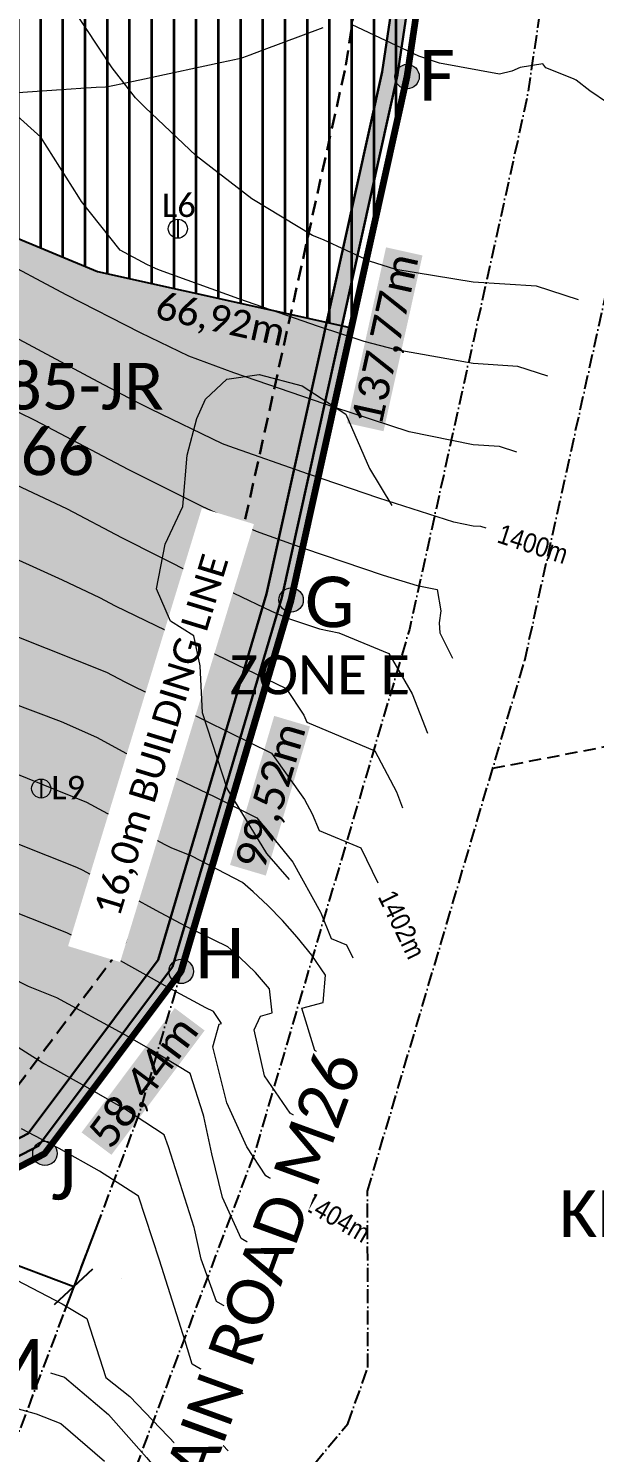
# Model space of a CAD drawing. Header units: metres. Extents: x 5688 to 19740, y -52 to 3406.
# Drawn here: x 8992.3 to 9137.8, y 2097.8 to 2463.7 of the extents above; entities that cross this region are included whole.
import ezdxf
from ezdxf.enums import TextEntityAlignment as Align

# ---------------------------------------------------------------- set-up
doc = ezdxf.new("R2010")
doc.units = ezdxf.units.M
for name, pattern in [('ACAD_ISO03W100', [30, 12, -18]), ('ACAD_ISO10W100', [18, 12, -3, 0, -3]), ('DASHED', [19.05, 12.7, -6.35]), ('HIDDEN', [9.525, 6.35, -3.175])]:
    doc.linetypes.add(name, pattern=pattern)
for name, color, linetype in [('AFSTANDE', 7, 'Continuous'), ('BUILDING LINE', 30, 'Continuous'), ('CENTRELINES', 7, 'Continuous'), ('Contours', 7, 'Continuous'), ('DORP', 7, 'Continuous'), ('DORPNAAM', 7, 'Continuous'), ('ERFNO', 7, 'Continuous'), ('GEEN TOEGANG', 7, 'Continuous'), ('GEO', 140, 'Continuous'), ('LINES', 7, 'Continuous'), ('ONDERVERDELING', 7, 'Continuous'), ('PAD', 7, 'Continuous'), ('PWV_RESERVES', 7, 'Continuous'), ('SONERING', 7, 'Continuous'), ('STRAATNAME', 7, 'Continuous'), ('TP', 7, 'Continuous')]:
    doc.layers.add(name, color=color, linetype=linetype)
doc.layers.add('Sonering - Infrastructure', color=7, linetype='Continuous', true_color=0xe8d2b5)
doc.layers.add('Sonering - Special', color=7, linetype='Continuous', true_color=0xdbb88a)
doc.styles.add('CALIBRII', font='calibri.ttf')
doc.styles.add('MM-STANDARD', font='', dxfattribs={"height": 1})
doc.styles.add('Text_Style_1', font='calibri.ttf')
doc.styles.get('MM-STANDARD').set_extended_font_data('MM-STANDARD')
doc.dimstyles.new('$DIM_Caddie', dxfattribs={"dimtxt": 7, "dimasz": 1, "dimexe": 0, "dimexo": 0, "dimgap": 0, "dimtad": 0, "dimtoh": 1, "dimtxsty": 'Text_Style_1', "dimblk": 'OBLIQUE', "dimcen": 0, "dimse1": 1, "dimse2": 1, "dimsd1": 1, "dimsd2": 1, "dimclrd": 253, "dimclre": 253, "dimclrt": 256, "dimadec": 0, "dimazin": 0, "dimtfac": 1, "dimtmove": 0, "dimatfit": 3, "dimldrblk": 'OBLIQUE', "dimfxl": 0, "dimtfillclr": 2, "dimlwd": -3, "dimlwe": -1, "dimarcsym": 0})

# ---------------------------------------------------------------- blocks, each defined once
blk = doc.blocks.new('CONTOURS-CG')
at = {"layer": 'Contours', "color": 253, "lineweight": 9, "true_color": 0xa1a3a5}
for points, elevation in [([(32948.94, 1211.76), (32938.12, 1215.29), (32921.82, 1216.31), (32901.99, 1219.61), (32895.17, 1221.68), (32883.39, 1227.2), (32880.54, 1228.34), (32864.96, 1237.77), (32850.62, 1248.81), (32837.41, 1261.3), (32835.01, 1263.7), (32829.03, 1271.42), (32818.65, 1287.04)], 1398.5), ([(32956.41, 1262.38), (32951.81, 1265.5), (32948.34, 1268.23), (32947.63, 1268.59), (32940.5, 1271.38), (32939.73, 1272.4), (32933.9, 1271.47), (32931.77, 1270.51), (32928.64, 1269.77), (32913.22, 1272.63), (32907.86, 1274.41), (32890.69, 1282.42)], 1398), ([(32941.02, 1192.2), (32933.36, 1194.69), (32921.81, 1195.41), (32902.04, 1198.95), (32893.81, 1201.06), (32882.06, 1204.95), (32861.54, 1212.01), (32841.14, 1219.39), (32840.14, 1219.81), (32837.95, 1220.87), (32831.04, 1224.52), (32821.08, 1237.09), (32820.45, 1238.2), (32810.7, 1253.6), (32803.72, 1259.81)], 1399), ([(32925.17, 1153.07), (32923.83, 1153.51), (32921.8, 1153.63), (32916.88, 1154.63), (32897.54, 1160.83), (32879.48, 1166.99), (32859, 1174.15), (32857.39, 1174.82), (32838.92, 1183.65), (32834.67, 1185.8), (32824.09, 1191.39), (32805.07, 1201.61)], 1400), ([(32933.1, 1172.63), (32928.59, 1174.1), (32921.81, 1174.52), (32905.35, 1177.85), (32886.04, 1184.17), (32880.77, 1185.97), (32860.26, 1193.05), (32848.76, 1197.31), (32836.31, 1203.33), (32817.14, 1213.07), (32798.17, 1223.18)], 1399.5), ([(32801.19, 1165.67), (32817.43, 1158.1), (32831.39, 1150.72), (32850.6, 1141.07), (32869.99, 1131.79), (32874.63, 1129.83), (32876.89, 1129.03), (32882.32, 1127.23), (32887.31, 1126.25), (32887.31, 1126.25), (32900.14, 1120.88), (32906.12, 1110.55), (32910.1, 1100.46), (32910.1, 1100.45)], 1401), ([(32804.96, 1182.88), (32809.1, 1180.9), (32833.03, 1168.26), (32852.25, 1158.64), (32866.01, 1152.32), (32878.18, 1148.01), (32898.73, 1141.03), (32907.4, 1138.35), (32912.56, 1137.34), (32913.53, 1131.89), (32913.14, 1128.77), (32913.31, 1126.25), (32916.5, 1119.7)], 1400.5), ([(32804.53, 1125.23), (32827.55, 1116.13), (32827.56, 1116.13), (32832.22, 1113.61), (32835.14, 1112.19), (32847.66, 1106.27), (32869.98, 1095.29), (32878.48, 1083.38), (32880.47, 1079.69), (32882.2, 1075.45), (32892.91, 1070.97), (32897.3, 1061.96)], 1402), ([(32797.36, 1148.32), (32816.15, 1139.87), (32825.76, 1135.29), (32829.75, 1133.19), (32873.71, 1111.88), (32878.28, 1105.09), (32879.04, 1103.24), (32896.53, 1095.92), (32902.09, 1085.39), (32903.7, 1081.21), (32903.7, 1081.21)], 1401.5), ([(32878.85, 1000.44), (32878.85, 1000.44), (32874.81, 1002.78), (32868.19, 1012.38), (32865.49, 1024.18), (32867.18, 1027.71), (32870.18, 1028.54), (32869.5, 1034.71), (32865.89, 1038.91), (32861.83, 1042.81), (32858.77, 1045.49), (32847.84, 1050.8), (32840.32, 1054.87), (32821.52, 1065.15), (32819.91, 1065.91), (32819.91, 1065.91), (32790.06, 1077.7)], 1403.5), ([(32882.89, 1017.87), (32882.89, 1017.87), (32881.13, 1018.89), (32877.8, 1029.75), (32883.25, 1031.26), (32883.9, 1038.23), (32880.33, 1043.37), (32876.61, 1048.04), (32872.83, 1052.29), (32869.03, 1056.14), (32865.27, 1059.64), (32862.5, 1062.09), (32849.52, 1068.83), (32844.17, 1070.99), (32842.63, 1071.73), (32822.46, 1082.65), (32822.46, 1082.65), (32803.6, 1090.22)], 1403), ([(32796, 1110.85), (32815.89, 1103.39), (32825.01, 1099.39), (32825.01, 1099.39), (32837.43, 1092.67), (32839.65, 1091.59), (32855.39, 1084.08), (32866.24, 1078.69), (32875.43, 1067.25), (32882.58, 1054.43), (32882.65, 1054.3), (32885.35, 1047.66), (32889.29, 1046.02), (32890.9, 1042.71)], 1402.5), ([(32870.79, 965.56), (32870.79, 965.56), (32862.19, 970.55), (32857.35, 981.11), (32854.6, 992.31), (32852.58, 1001.93), (32852.39, 1002.53), (32849.04, 1012.97), (32838.9, 1019.18), (32831.83, 1023.21), (32814.8, 1032.43), (32807.48, 1035.32), (32789.09, 1044.71)], 1404.5), ([(32874.82, 983), (32874.82, 983), (32868.5, 986.66), (32863.62, 994.15), (32858.5, 1005.48), (32854.9, 1019.85), (32856.56, 1025.66), (32857.1, 1025.81), (32855.03, 1028.9), (32853.05, 1029.86), (32843.43, 1035.06), (32824.72, 1045.51), (32817.36, 1049.17), (32817.35, 1049.17), (32798.77, 1056.51)], 1404), ([(32862.72, 930.69), (32862.72, 930.69), (32849.56, 938.32), (32847.75, 944.24), (32841.2, 965.03), (32835.76, 981.5), (32825.71, 987.86), (32815.35, 993.69), (32814.37, 994.24), (32805.65, 998.78)], 1405.5), ([(32794.54, 965.05), (32816.18, 953.77), (32822.48, 950.03), (32827.36, 934.83), (32833.54, 930), (32847.29, 915.68), (32855.28, 906.87)], 1406.5), ([(32790.63, 930.75), (32809.5, 925.55), (32815.81, 923.03), (32827.02, 913.35)], 1407.5), ([(32866.76, 948.13), (32866.75, 948.13), (32855.87, 954.43), (32851.85, 965.25), (32850.18, 973.03), (32850.07, 973.38), (32843.5, 994.17), (32842.4, 997.23), (32832.44, 1003.75), (32822.11, 1009.63), (32813.46, 1014.47), (32811.2, 1015.64), (32811.2, 1015.64), (32802.24, 1021.27)], 1405), ([(32813.12, 936.05), (32816.76, 934.94), (32816.78, 934.93), (32828.08, 925.34), (32837.86, 914.31), (32847.36, 903.03), (32851.75, 897.71), (32851.76, 897.69)], 1407), ([(32848.09, 925.92), (32850.62, 923.94), (32850.68, 923.9), (32853.45, 921.73), (32858.85, 915.99)], 1406)]:
    blk.add_lwpolyline(points, dxfattribs=dict(at, elevation=elevation))
at = {"layer": 'Contours', "color": 253, "lineweight": 0, "true_color": 0xa1a3a5, "elevation": 1406}
blk.add_lwpolyline([(32831.45, 960.27), (32831.45, 960.27)], dxfattribs=at)
at = {"layer": 'Contours', "color": 253, "true_color": 0xa1a3a5, "style": 'MM-STANDARD', "width": 0.9}
for s, rotation, p in [('1400m', 341.9559, (32937.22, 1149.06, 1400.21)), ('1402m', 295.9859, (32903.5, 1051.26, 1402.79)), ('1404m', 329.9102, (32886.76, 976.07, 1405.84))]:
    blk.add_text(s, height=5, rotation=rotation, dxfattribs=at).set_placement(p, align=Align.MIDDLE)
blk = doc.blocks.new('Boreholes')
at = {"layer": 'TP', "color": 9, "linetype": 'Continuous', "ltscale": 0.08}
for p, q in [((37356.81, 1436.2), (37356.81, 1431.3)), ((37321.67, 1292.34), (37321.67, 1287.44))]:
    blk.add_line(p, q, dxfattribs=at)
at = {"layer": 'TP', "color": 9, "lineweight": 18}
for centre in [(37356.81, 1433.75), (37321.67, 1289.89)]:
    blk.add_ellipse(centre, major_axis=(0, 2.45), ratio=1, dxfattribs=at)
at = {"layer": 'TP', "color": 9, "style": 'CALIBRII'}
for s, p in [('L6', (37352.75, 1436.76)), ('L9', (37324.28, 1287.14))]:
    blk.add_text(s, height=6, dxfattribs=at).set_placement(p)
blk = doc.blocks.new('*D147')
at = {"layer": 'Defpoints', "color": 0, "linetype": 'Continuous', "ltscale": 0.1, "transparency": 16777216}
for p in [(9110.08, 2587.72), (9089.62, 2451.35), (9099.61, 2449.85)]:
    blk.add_point(p, dxfattribs=at)
at = {"color": 251, "linetype": 'Continuous', "ltscale": 0.1, "true_color": 0x4e4f50, "transparency": 16777216, "insert": (9109.88, 2518.28), "char_height": 8, "attachment_point": 5, "rotation": 81.467, "style": 'Text_Style_1', "bg_fill": 1, "box_fill_scale": 1.1, "bg_fill_color": 7, "bg_fill_true_color": 16777215, "bg_fill_transparency": 0}
blk.add_mtext('137,89m', dxfattribs=at)
blk = doc.blocks.new('_Oblique')
at = {"color": 0, "linetype": 'ByBlock', "lineweight": -2}
blk.add_line((-0.5, -0.5), (0.5, 0.5), dxfattribs=at)
blk = doc.blocks.new('*D148')
at = {"layer": 'Defpoints', "color": 0, "linetype": 'Continuous', "ltscale": 0.1, "transparency": 16777216}
for p in [(9089.62, 2451.35), (9059.81, 2316.85), (9069.39, 2314.73)]:
    blk.add_point(p, dxfattribs=at)
at = {"color": 251, "linetype": 'Continuous', "ltscale": 0.1, "true_color": 0x4e4f50, "transparency": 16777216, "insert": (9084.67, 2383.68), "char_height": 8, "attachment_point": 5, "rotation": 77.5022, "style": 'Text_Style_1', "bg_fill": 1, "box_fill_scale": 1.1, "bg_fill_color": 7, "bg_fill_true_color": 16777215, "bg_fill_transparency": 0}
blk.add_mtext('137,77m', dxfattribs=at)
blk = doc.blocks.new('GEOTECH')
at = {"layer": 'GEO', "linetype": 'Continuous', "lineweight": 15, "ltscale": 0.1}
for points in [[(9067.97, 2463.89), (9052.13, 2457.95), (9049.15, 2456.84), (9047.31, 2456.14), (9046.79, 2455.96), (9045.21, 2455.63), (9042.01, 2454.95), (9037.63, 2454.02), (9027.2, 2451.81), (9022.09, 2450.73), (9017.65, 2449.78), (9014.35, 2449.08), (9012.65, 2448.72), (9012.04, 2448.67), (9009.66, 2448.51), (9005.73, 2448.25), (9000.74, 2447.93), (8989.55, 2447.2)], [(9059.39, 2245.04), (9053.59, 2251.76), (9043.35, 2268.41), (9036.98, 2287.85), (9036.42, 2299.97), (9034.79, 2307.62), (9028.8, 2311.43), (9025.21, 2319.75), (9027.37, 2331.2), (9031.95, 2340.85), (9033.03, 2354.1), (9035.53, 2363.5), (9037.77, 2368.46), (9043.25, 2373.59), (9051.55, 2374.78), (9062.62, 2371.87), (9073.87, 2364.57), (9079.96, 2350.68), (9085.68, 2341.16)]]:
    blk.add_lwpolyline(points, dxfattribs=at)
at = {"layer": 'GEO', "linetype": 'Continuous', "style": 'CALIBRII'}
blk.add_text('ZONE E', height=10, dxfattribs=at).set_placement((9067.18, 2297.61), align=Align.MIDDLE_CENTER)
blk = doc.blocks.new('*D194')
at = {"layer": 'Defpoints', "color": 0, "linetype": 'Continuous', "ltscale": 0.1, "transparency": 16777216}
for p in [(8929.81, 2434.55), (9009.98, 2401.27), (9007.91, 2396.29)]:
    blk.add_point(p, dxfattribs=at)
at = {"layer": 'AFSTANDE', "color": 251, "linetype": 'Continuous', "ltscale": 0.1, "true_color": 0x4e4f50, "transparency": 16777216, "insert": (8967.82, 2412.93), "char_height": 7, "attachment_point": 5, "rotation": 337.4543, "style": 'Text_Style_1'}
blk.add_mtext('86,81m', dxfattribs=at)
blk = doc.blocks.new('*D195')
at = {"layer": 'Defpoints', "color": 0, "linetype": 'Continuous', "ltscale": 0.1, "transparency": 16777216}
for p in [(9009.98, 2401.27), (9075.31, 2386.79), (9074.07, 2381.2)]:
    blk.add_point(p, dxfattribs=at)
at = {"layer": 'AFSTANDE', "color": 251, "linetype": 'Continuous', "ltscale": 0.1, "true_color": 0x4e4f50, "transparency": 16777216, "insert": (9041.55, 2388.41), "char_height": 7, "attachment_point": 5, "rotation": 347.5022, "style": 'Text_Style_1'}
blk.add_mtext('66,92m', dxfattribs=at)
blk = doc.blocks.new('*D196')
at = {"layer": 'Defpoints', "color": 0, "linetype": 'Continuous', "ltscale": 0.1, "transparency": 16777216}
for p in [(9059.81, 2316.85), (9031.53, 2221.42), (9041, 2218.62)]:
    blk.add_point(p, dxfattribs=at)
at = {"color": 251, "linetype": 'Continuous', "ltscale": 0.1, "true_color": 0x4e4f50, "transparency": 16777216, "insert": (9055.14, 2266.34), "char_height": 8, "attachment_point": 5, "rotation": 73.4947, "style": 'Text_Style_1', "bg_fill": 1, "box_fill_scale": 1.1, "bg_fill_color": 7, "bg_fill_true_color": 16777215, "bg_fill_transparency": 0}
blk.add_mtext('99,52m', dxfattribs=at)
blk = doc.blocks.new('*D197')
at = {"layer": 'Defpoints', "color": 0, "linetype": 'Continuous', "ltscale": 0.1, "transparency": 16777216}
for p in [(9031.53, 2221.42), (8996.49, 2174.66), (9004.43, 2168.71)]:
    blk.add_point(p, dxfattribs=at)
at = {"color": 251, "linetype": 'Continuous', "ltscale": 0.1, "true_color": 0x4e4f50, "transparency": 16777216, "insert": (9022.38, 2192.67), "char_height": 8, "attachment_point": 5, "rotation": 53.1477, "style": 'Text_Style_1', "bg_fill": 1, "box_fill_scale": 1.1, "bg_fill_color": 7, "bg_fill_true_color": 16777215, "bg_fill_transparency": 0}
blk.add_mtext('58,44m', dxfattribs=at)

msp = doc.modelspace()

# ---------------------------------------------------------------- hatches: boundary and pattern name
at = {"linetype": 'Continuous', "lineweight": 9, "true_color": 0xffffff}
h = msp.add_hatch(color=7, dxfattribs=at)
h.dxf.hatch_style = 1
edge = h.paths.add_edge_path()
edge.add_arc((9089.624, 2451.353), 3.133, 0, 180)
edge.add_arc((9089.624, 2451.353), 3.133, 180, 360)
h = msp.add_hatch(color=7, dxfattribs=at)
h.dxf.hatch_style = 1
edge = h.paths.add_edge_path()
edge.add_arc((9059.81, 2316.848), 3.133, 0, 180)
edge.add_arc((9059.81, 2316.848), 3.133, 180, 360)
h = msp.add_hatch(color=7, dxfattribs=at)
h.dxf.hatch_style = 1
edge = h.paths.add_edge_path()
edge.add_arc((8996.487, 2174.665), 3.133, 0, 180)
edge.add_arc((8996.487, 2174.665), 3.133, 180, 360)
at = {"layer": 'SONERING', "linetype": 'Continuous', "ltscale": 0.1, "true_color": 0xffffff}
h = msp.add_hatch(color=7, dxfattribs=at)
h.dxf.hatch_style = 1
h.paths.add_polyline_path([(8994.829, 2176.62), (9029.265, 2222.565), (9057.388, 2317.474), (9087.164, 2451.809), (9107.513, 2587.959), (9117.355, 2705.142), (9109.907, 2739.217), (9011.636, 2728.861), (9012.056, 2724.883), (9106.764, 2734.863), (9113.319, 2704.876), (9103.538, 2588.422), (9083.229, 2452.538), (9053.514, 2318.477), (9025.634, 2224.39), (8992.175, 2179.749), (8975.87, 2171.273), (8883.8, 2206.093), (8882.385, 2202.351), (8976.128, 2166.899)])
at = {"layer": 'Sonering - Infrastructure', "linetype": 'Continuous', "lineweight": 35, "ltscale": 0.08}
h = msp.add_hatch(dxfattribs=at)
h.set_pattern_fill('ANSI31', color=256, scale=1.8, angle=45)
h.paths.add_polyline_path([(8927.539, 2618.61), (8928.019, 2618.153), (8933.558, 2612.164), (8938.712, 2605.84), (8943.459, 2599.206), (8947.781, 2592.288), (8951.661, 2585.112), (8955.085, 2577.708), (8958.038, 2570.103), (8960.509, 2562.329), (8962.488, 2554.415), (8963.967, 2546.392), (8964.941, 2538.293), (8965.406, 2530.149), (8965.36, 2521.991), (8964.802, 2513.853), (8963.737, 2505.765), (8962.167, 2497.76), (8960.098, 2489.869), (8957.539, 2482.123), (8954.5, 2474.552), (8950.993, 2467.187), (8947.032, 2460.056), (8942.635, 2453.192), (8934.555, 2442.027), (8929.806, 2434.553), (9009.977, 2401.27), (9075.313, 2386.788), (9089.624, 2451.353), (9092.59, 2471.199), (9044.944, 2664.39), (8958.951, 2651.55)])
at = {"layer": 'Sonering - Special', "linetype": 'Continuous', "lineweight": 35, "ltscale": 0.08}
h = msp.add_hatch(color=256, dxfattribs=at)
h.dxf.hatch_style = 1
h.paths.add_polyline_path([(8929.806, 2434.553), (8927.226, 2430.494), (8920.608, 2418.539), (8914.725, 2406.206), (8909.596, 2393.54), (8905.21, 2380.49), (8896.021, 2356.592), (8885.372, 2333.288), (8873.308, 2310.683), (8859.925, 2288.94), (8831.007, 2238.743), (8839.123, 2216.039), (8976.29, 2164.165), (8996.487, 2174.665), (9031.535, 2221.425), (9059.81, 2316.848), (9075.313, 2386.788), (9009.977, 2401.27)])

# ---------------------------------------------------------------- linework, layer by layer
at = {"linetype": 'Continuous', "lineweight": 100, "ltscale": 0.1}
msp.add_lwpolyline([(8966.187, 2041.155), (8975.998, 2120.487), (8967.446, 2140.782), (8976.29, 2164.165), (8996.487, 2174.665), (9031.535, 2221.425), (9059.81, 2316.848), (9089.624, 2451.353), (9109.998, 2587.669), (9119.878, 2705.308), (9107.958, 2759.84), (9107.242, 2767.141), (8882.291, 2743.449), (7191.925, 2565.303), (7363.739, 1884.614), (7754.762, 1822.518), (8922.333, 1937.114)], close=True, dxfattribs=at)
at = {"color": 7, "linetype": 'Continuous', "lineweight": 9}
for centre in [(9089.624, 2451.353), (9059.81, 2316.848), (8996.487, 2174.665)]:
    msp.add_circle(centre, 3.133, dxfattribs=at)
at = {"layer": 'AFSTANDE', "linetype": 'Continuous'}
for p, q in [((8877.102, 2188.384), (9003.906, 2140.429)), ((9010.6, 2158.132), (9003.903, 2140.423)), ((8998.975, 2135.872), (9008.832, 2144.974)), ((9003.903, 2140.423), (9001.462, 2133.969))]:
    msp.add_line(p, q, dxfattribs=at)
at = {"layer": 'BUILDING LINE', "linetype": 'DASHED', "lineweight": 30, "ltscale": 0.3}
msp.add_lwpolyline([(8956.209, 2171.759), (8985.872, 2187.179), (9017.01, 2228.723), (9044.311, 2320.857), (9073.882, 2454.27), (9094.097, 2589.523), (9103.733, 2704.245), (9095.862, 2740.251)], dxfattribs=at)
at = {"layer": 'CENTRELINES', "color": 251, "linetype": 'ACAD_ISO10W100', "ltscale": 0.3, "true_color": 0x636466, "flags": 128}
msp.add_lwpolyline([(9121.389, 3162.307), (9125.192, 3142.126), (9135.868, 3062.78), (9146.056, 2963.58), (9154.981, 2749.281), (9141.158, 2584.353), (9120.496, 2445.944), (9090.231, 2309.29), (9050.461, 2174.989), (8997.135, 2033.909), (8860.86, 1710.44), (8827.957, 1651.575), (8765.999, 1485.201), (8558.037, 991.86), (8518.188, 900.211), (8480.225, 787.693), (8455.144, 690.894), (8436.634, 592.555), (8424.683, 492.98), (8420.386, 425.866), (8419.951, 399.383)], dxfattribs=at)
at = {"layer": 'GEEN TOEGANG', "color": 18, "linetype": 'ACAD_ISO03W100', "lineweight": 30, "ltscale": 0.2, "true_color": 0x000000, "const_width": 4, "flags": 128}
msp.add_lwpolyline([(8883.092, 2204.222), (8975.999, 2169.086), (8993.502, 2178.185), (9027.45, 2223.478), (9055.451, 2317.976), (9085.196, 2452.173), (9105.526, 2588.191), (9115.337, 2705.009), (9108.335, 2737.04), (9011.846, 2726.872)], dxfattribs=at)
at = {"layer": 'LINES', "color": 251, "linetype": 'HIDDEN', "ltscale": 0.5, "true_color": 0x636466}
msp.add_line((9111.663, 2273.644), (9299.868, 2309.738), dxfattribs=at)
at = {"layer": 'ONDERVERDELING', "linetype": 'Continuous', "ltscale": 0.08}
msp.add_lwpolyline([(8929.806, 2434.553), (9009.977, 2401.27), (9075.313, 2386.788)], dxfattribs=at)
at = {"layer": 'PAD', "linetype": 'Continuous'}
msp.add_lwpolyline([(9031.535, 2221.425), (8996.487, 2174.665), (8976.29, 2164.165), (8967.412, 2140.691), (8975.998, 2120.487), (8966.187, 2041.155)], dxfattribs=at)
at = {"layer": 'PWV_RESERVES', "color": 251, "linetype": 'ACAD_ISO10W100', "ltscale": 0.3, "true_color": 0x636466}
for points in [[(8582.205, 970.711), (8802.286, 1492.513), (8839.425, 1541.977), (8860.704, 1592.653), (8870.195, 1653.781), (9025.139, 2021.094), (9044.737, 2069.541), (9074.363, 2105.206), (9079.566, 2119.655), (9079.444, 2164.965), (9119.868, 2301.318), (9150.652, 2440.042), (9171.596, 2580.579), (9182.711, 2722.377), (9199.229, 2768.694), (9197.492, 2786.084), (9184.342, 2844.156), (9177.017, 2986.158), (9159.762, 3127.191), (9152.559, 3167.142)], [(9090.677, 3156.173), (9094.323, 3136.802), (9104.81, 3058.76), (9114.833, 2960.998), (9120.539, 2823.427), (9106.331, 2776.45), (9107.958, 2759.84), (9119.878, 2705.308), (9109.998, 2587.669), (9089.624, 2451.353), (9059.81, 2316.848), (9020.657, 2184.715), (8967.923, 2045.274), (8832.497, 1723.978), (8766.676, 1606.269), (8744.897, 1554.703), (8735.417, 1493.585), (8528.941, 1004.011)]]:
    msp.add_lwpolyline(points, dxfattribs=at)

# ---------------------------------------------------------------- block references
at = {"layer": 'Contours', "color": 215, "linetype": 'Continuous', "true_color": 0xa953a0}
msp.add_blockref('CONTOURS-CG', (-23815.222, 1182.208), dxfattribs=at)
at = {"layer": 'TP', "color": 1, "linetype": 'Continuous'}
msp.add_blockref('Boreholes', (-28326.146, 978.523), dxfattribs=at)

# ---------------------------------------------------------------- texts
at = {"layer": 'DORP', "linetype": 'Continuous', "style": 'CALIBRII'}
for s, p in [('F', (9097.312, 2451.663)), ('G', (9069.714, 2316.358)), ('H', (9041.452, 2226.117)), ('J', (9001.313, 2169.279)), ('M', (8987.61, 2120.434))]:
    msp.add_text(s, height=13, rotation=360, dxfattribs=at).set_placement(p, align=Align.MIDDLE_CENTER)
at = {"layer": 'DORPNAAM', "color": 251, "linetype": 'Continuous', "true_color": 0x636466, "style": 'CALIBRII'}
for p in [(8936.222, 2371.798), (9219.564, 2159.207)]:
    msp.add_text('KNOPJESLAAGTE 385-JR', height=12, dxfattribs=at).set_placement(p, align=Align.MIDDLE_CENTER)
at = {"layer": 'ERFNO', "color": 251, "linetype": 'Continuous', "true_color": 0x636466, "style": 'CALIBRII'}
msp.add_text('PORTION 66', height=12, dxfattribs=at).set_placement((8962.352, 2354.918), align=Align.MIDDLE_CENTER)

# ---------------------------------------------------------------- dimensions: what is measured, and where the dimension line sits
at = {"color": 1, "linetype": 'Continuous', "ltscale": 0.1}
for base, p1, p2, angle, picture, middle in [((9099.61, 2449.855), (9110.084, 2587.719), (9089.624, 2451.353), 261.46702, '*D147', (9109.876, 2518.282)), ((9069.386, 2314.726), (9089.624, 2451.353), (9059.81, 2316.848), 257.50223, '*D148', (9084.67, 2383.68))]:
    dim = msp.add_linear_dim(base=base, p1=p1, p2=p2, angle=angle, dimstyle='$DIM_Caddie', override={"dimtxt": 8, "dimdsep": 44, "dimpost": '<>m', "dimclrt": 251, "dimtfill": 2, "dimtfillclr": 7}, dxfattribs=at)
    dim.commit()
    dim.dimension.update_dxf_attribs({"geometry": picture, "text_midpoint": middle, "dimtype": 161})
at = {"layer": 'AFSTANDE', "color": 5, "linetype": 'Continuous', "ltscale": 0.1}
dim = msp.add_aligned_dim(p1=(8929.806, 2434.553), p2=(9009.977, 2401.27), distance=-5.396, dimstyle='$DIM_Caddie', override={"dimdsep": 44, "dimpost": '<>m'}, dxfattribs=at)
dim.commit()
dim.dimension.update_dxf_attribs({"geometry": '*D194', "text_midpoint": (8967.822, 2412.928)})
dim = msp.add_linear_dim(base=(9074.074, 2381.199), p1=(9009.977, 2401.27), p2=(9075.313, 2386.788), angle=347.50223, dimstyle='$DIM_Caddie', override={"dimpost": '<>m'}, dxfattribs=at)
dim.commit()
dim.dimension.update_dxf_attribs({"geometry": '*D195', "text_midpoint": (9041.553, 2388.408), "dimtype": 161})

# ---------------------------------------------------------------- next in the draw order: texts
at = {"layer": 'BUILDING LINE', "color": 0, "linetype": 'Continuous', "insert": (9027.015, 2281.939, 1414.5), "char_height": 7, "width": 110.68308, "attachment_point": 5, "rotation": 73, "line_spacing_factor": 0.7, "style": 'CALIBRII', "bg_fill": 2}
msp.add_mtext('16,0m BUILDING LINE', dxfattribs=at)
at = {"layer": 'STRAATNAME', "color": 251, "linetype": 'Continuous', "true_color": 0x636466, "insert": (9033.15, 2074.113, -28), "char_height": 12, "attachment_point": 7, "rotation": 70, "style": 'Text_Style_1', "bg_fill": 3, "box_fill_scale": 1, "bg_fill_color": 256, "bg_fill_transparency": 0}
msp.add_mtext('MAIN ROAD M26', dxfattribs=at)

# ---------------------------------------------------------------- next in the draw order: hatches: boundary and pattern name
at = {"linetype": 'Continuous', "lineweight": 9, "true_color": 0xffffff}
h = msp.add_hatch(color=7, dxfattribs=at)
h.dxf.hatch_style = 1
edge = h.paths.add_edge_path()
edge.add_arc((9031.535, 2221.425), 3.133, 0, 180)
edge.add_arc((9031.535, 2221.425), 3.133, 180, 360)

# ---------------------------------------------------------------- next in the draw order: linework, layer by layer
at = {"color": 7, "linetype": 'Continuous', "lineweight": 9}
msp.add_circle((9031.535, 2221.425), 3.133, dxfattribs=at)
at = {"layer": 'GEEN TOEGANG', "linetype": 'Continuous', "lineweight": 30, "ltscale": 0.08}
msp.add_lwpolyline([(9012.056, 2724.883), (9106.764, 2734.863), (9113.319, 2704.876), (9103.538, 2588.422), (9083.229, 2452.538), (9053.514, 2318.477), (9025.634, 2224.39), (8992.175, 2179.749), (8975.87, 2171.273), (8883.8, 2206.093), (8882.385, 2202.351), (8976.128, 2166.899), (8994.829, 2176.62), (9029.265, 2222.565), (9057.388, 2317.474), (9087.164, 2451.809), (9107.513, 2587.959), (9117.355, 2705.142), (9109.907, 2739.217), (9011.636, 2728.861)], close=True, dxfattribs=at)

# ---------------------------------------------------------------- next in the draw order: block references
at = {"color": 5, "linetype": 'Continuous'}
msp.add_blockref('GEOTECH', (0, 0), dxfattribs=at)

# ---------------------------------------------------------------- next in the draw order: dimensions: what is measured, and where the dimension line sits
at = {"color": 1, "linetype": 'Continuous', "ltscale": 0.1}
for base, p1, p2, angle, picture, middle in [((9041.001, 2218.62), (9059.81, 2316.848), (9031.535, 2221.425), 253.49467, '*D196', (9055.142, 2266.344)), ((9004.429, 2168.713), (9031.535, 2221.425), (8996.487, 2174.665), 233.14772, '*D197', (9022.384, 2192.668))]:
    dim = msp.add_linear_dim(base=base, p1=p1, p2=p2, angle=angle, dimstyle='$DIM_Caddie', override={"dimtxt": 8, "dimpost": '<>m', "dimtfill": 2, "dimtfillclr": 7}, dxfattribs=at)
    dim.commit()
    dim.dimension.update_dxf_attribs({"geometry": picture, "text_midpoint": middle, "dimtype": 161})

doc.saveas('drawing.dxf')
